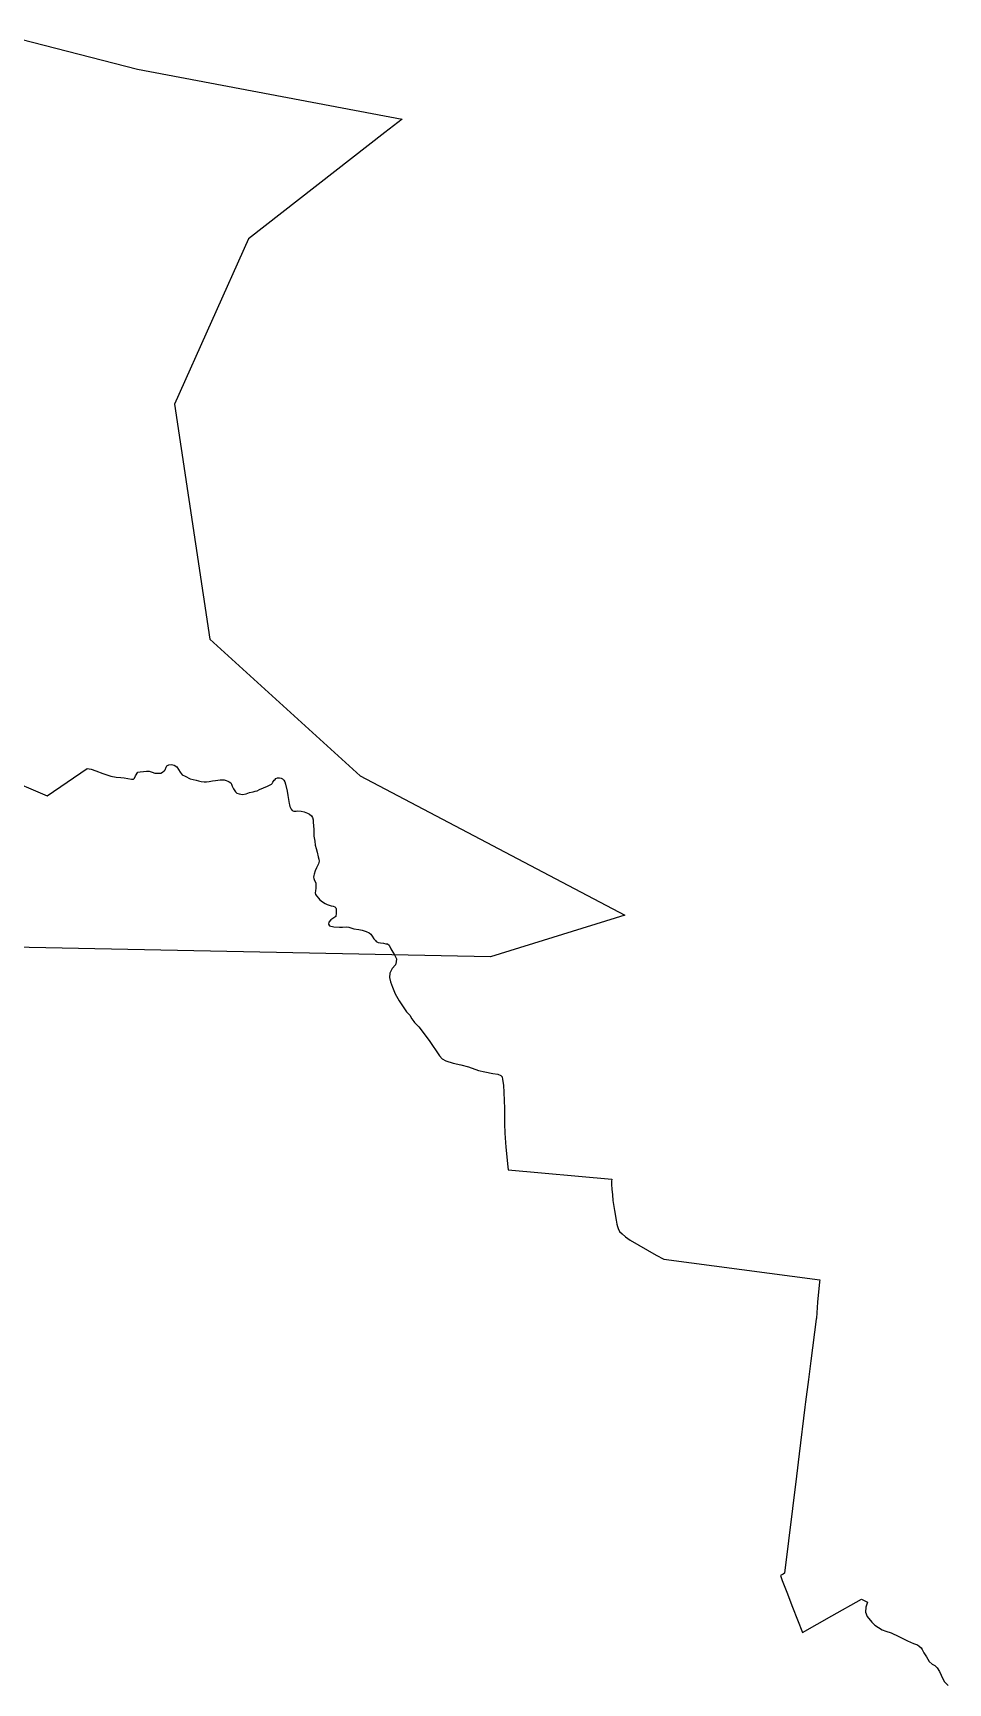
# Model space of a CAD drawing. Header units: metres. Extents: x 245125 to 394351, y 270578 to 4233311.
# Drawn here: x 273271 to 275368, y 4226064 to 4229843 of the extents above; entities that cross this region are included whole.
import ezdxf
from ezdxf.lldxf.tags import DXFTag

# ---------------------------------------------------------------- set-up
doc = ezdxf.new("R2010")
doc.units = ezdxf.units.M
doc.layers.add('ASTOTA', color=7, linetype='Continuous')
tags = doc.linetypes.add('HIDDEN', pattern=[0.375, 0.25, -0.125]).pattern_tags.tags
tags[6:7] = [DXFTag(74, 4), DXFTag(75, 0), DXFTag(340, '0'), DXFTag(46, 1.0), DXFTag(50, 0.0), DXFTag(44, 0.0), DXFTag(45, 0.0)]
tags[4:5] = [DXFTag(74, 4), DXFTag(75, 0), DXFTag(340, '0'), DXFTag(46, 1.0), DXFTag(50, 0.0), DXFTag(44, 0.0), DXFTag(45, 0.0)]

msp = doc.modelspace()

# ---------------------------------------------------------------- linework, layer by layer
at = {"layer": 'ASTOTA', "color": 253, "linetype": 'HIDDEN', "ltscale": 300}
for points in [[(273189, 4229843), (273510.2, 4229760), (274116.6, 4229646), (274077, 4229615), (273764.7, 4229372), (273595.1, 4228993), (273675.7, 4228455), (274020.8, 4228142), (274627.2, 4227823), (274319, 4227727), (273904.8, 4227736), (273488.2, 4227744), (272960.5, 4227755)], [(272994.8, 4228227), (273281.8, 4228105.1), (273303.1, 4228096), (273395.1, 4228158.7), (273399.6, 4228158.2), (273404, 4228156.9), (273414.8, 4228152.9), (273431.1, 4228146.8), (273449.5, 4228141.2), (273461.7, 4228138.7), (273472.1, 4228138.1), (273479.4, 4228137), (273496.5, 4228134.5), (273500.8, 4228134.4), (273503.2, 4228136.5), (273506, 4228142.2), (273511, 4228150.4), (273516.3, 4228151.1), (273523.7, 4228151.5), (273530.9, 4228152.7), (273536.8, 4228152.7), (273543.9, 4228150.6), (273550.4, 4228148.3), (273558.6, 4228147.6), (273563.8, 4228148.3), (273567.7, 4228150.3), (273571.4, 4228153.3), (273573.6, 4228155.7), (273575.8, 4228161.3), (273577.9, 4228164.8), (273582.4, 4228167.4), (273588, 4228168), (273594.4, 4228166.4), (273600.1, 4228162.2), (273604.5, 4228156.2), (273607.7, 4228150), (273612.4, 4228144.3), (273619.3, 4228140.8), (273630.7, 4228135.1), (273644.7, 4228131.6), (273650, 4228130.3), (273656.2, 4228129), (273663.2, 4228127.8), (273668.3, 4228128.1), (273674.9, 4228129.2), (273681.9, 4228130.3), (273689.2, 4228131.3), (273700, 4228132.3), (273703.8, 4228132.3), (273708.6, 4228132.3), (273713.6, 4228131.1), (273717, 4228129.3), (273720.1, 4228127.8), (273723.9, 4228125.7), (273726, 4228122.8), (273727.2, 4228118.2), (273730.3, 4228111.7), (273734.7, 4228104.9), (273738.3, 4228102.2), (273743, 4228100.3), (273751.2, 4228099.4), (273759.4, 4228100.6), (273767.2, 4228103.4), (273775.6, 4228105.1), (273780.2, 4228106.6), (273784.5, 4228107.8), (273790.1, 4228110.4), (273807.9, 4228118.3), (273814, 4228121.2), (273817.4, 4228122.8), (273819.1, 4228124), (273820.7, 4228127.5), (273823.2, 4228131.7), (273825.6, 4228133.8), (273827.5, 4228135.8), (273831.2, 4228137.1), (273835.4, 4228137.3), (273839.4, 4228136.7), (273842.6, 4228134.7), (273845.4, 4228131.8), (273847.6, 4228128.1), (273849.7, 4228123.1), (273853.1, 4228106.9), (273855, 4228097), (273858.2, 4228078.7), (273858.7, 4228075.6), (273859.6, 4228071.4), (273860.9, 4228068.2), (273862.5, 4228065.2), (273864.9, 4228062.7), (273868.5, 4228061), (273870.2, 4228060.6), (273873.9, 4228060.6), (273877.9, 4228061.5), (273885.1, 4228060.9), (273892.2, 4228059.4), (273899.8, 4228056.7), (273904.8, 4228053.9), (273908.7, 4228050.3), (273911, 4228046.7), (273912.6, 4228041.3), (273913.1, 4228036.1), (273913.7, 4228027.5), (273914.3, 4228018.9), (273914.3, 4228011.5), (273914.6, 4228003.8), (273916.7, 4227992.1), (273917.1, 4227983), (273919.4, 4227975.4), (273922.1, 4227966.7), (273924.6, 4227956.6), (273925.9, 4227951), (273926.6, 4227946.1), (273925.1, 4227940.6), (273920.6, 4227931.4), (273917.4, 4227924.3), (273915.4, 4227916.9), (273914.1, 4227913.5), (273913.7, 4227909.6), (273914.3, 4227906.4), (273916.2, 4227902.5), (273918.7, 4227896.5), (273919.3, 4227891.3), (273919.2, 4227884.3), (273918.2, 4227878.3), (273917.5, 4227873.7), (273918.6, 4227870.1), (273921.5, 4227866.2), (273925, 4227861.5), (273928.4, 4227857.5), (273933.9, 4227853.3), (273940.6, 4227849.5), (273944.8, 4227847.5), (273949.7, 4227845.7), (273954, 4227844.4), (273958.7, 4227843), (273962.2, 4227841.5), (273964.6, 4227839.6), (273965.4, 4227837.1), (273965.4, 4227835.2), (273965.3, 4227827.4), (273965.2, 4227819.8), (273960.1, 4227816.3), (273953.5, 4227812.1), (273948.5, 4227807), (273948.3, 4227802.5), (273950.2, 4227798), (273960.6, 4227796.1), (273973.6, 4227795), (273980.4, 4227795.6), (273988.7, 4227796.3), (273994.8, 4227795), (274005.7, 4227791.3), (274017.8, 4227790), (274024.9, 4227788.5), (274034.1, 4227785.7), (274041.2, 4227782.6), (274044.8, 4227779), (274048.2, 4227774.9), (274052.2, 4227768.2), (274055.5, 4227764.4), (274057.6, 4227762.1), (274062, 4227760.1), (274066.9, 4227759.6), (274074, 4227758.7), (274079.1, 4227757.3), (274083.1, 4227756.9), (274087, 4227753.8), (274091.2, 4227745.4), (274095.7, 4227738), (274099, 4227732), (274104, 4227722.6), (274103.3, 4227716.1), (274101.5, 4227709.2), (274093.8, 4227700.3), (274088.8, 4227690.2), (274087.5, 4227680.2), (274089.9, 4227669.7), (274095, 4227657.7), (274101, 4227642.6), (274110.3, 4227626.4), (274126.8, 4227601), (274134.2, 4227593.4), (274139, 4227585.5), (274143.2, 4227578.9), (274145, 4227576.6), (274154.9, 4227567.2), (274178.4, 4227535.6), (274202.5, 4227500.6), (274208.8, 4227493.7), (274216.6, 4227489.1), (274233.4, 4227483.9), (274251.1, 4227479.9), (274268.7, 4227475.4), (274291.8, 4227467.3), (274306.3, 4227464.2), (274324.8, 4227460.3), (274336.1, 4227458.5), (274343.2, 4227455.9), (274345.8, 4227452.5), (274347, 4227446.7), (274349.3, 4227433.8), (274350, 4227416.9), (274351.2, 4227379.8), (274351.6, 4227365.6), (274351, 4227344.8), (274352.3, 4227323.5), (274354.7, 4227291.1), (274359, 4227246.4), (274359.6, 4227239.8), (274597.4, 4227218.3), (274596.5, 4227213.9), (274596.5, 4227206.2), (274597.2, 4227195.2), (274598.6, 4227182.5), (274599.7, 4227169.4), (274603.6, 4227146.5), (274607.1, 4227124.4), (274608.6, 4227115.2), (274610.1, 4227110), (274611.9, 4227105), (274614.7, 4227098.6), (274620.7, 4227092.6), (274628.6, 4227086.1), (274639.3, 4227078.5), (274698.6, 4227044.1), (274716.3, 4227035.2), (275074.2, 4226987.8), (275073.6, 4226983.3), (275068.4, 4226936.8), (275066.1, 4226899.5), (275065.8, 4226897.4), (275053.3, 4226802), (275047.7, 4226759.6), (275040.9, 4226708.2), (275039.5, 4226696.3), (275026.4, 4226589.3), (275020.2, 4226538.2), (274993.1, 4226315.5), (274989.9, 4226313.7), (274984.1, 4226310.4), (274987.8, 4226299.3), (274998.1, 4226272.6), (275011.5, 4226238.2), (275034.1, 4226180.3), (275101.2, 4226218.1), (275169.3, 4226256.2), (275183.1, 4226249.4), (275179.1, 4226237.8), (275178.9, 4226226.7), (275182.2, 4226216.4), (275193.1, 4226203.6), (275200.4, 4226196.5), (275217.2, 4226185.9), (275225, 4226183), (275237.4, 4226179.4), (275242.1, 4226176.6), (275250.5, 4226173.1), (275259.8, 4226168.8), (275274.8, 4226161.1), (275288.8, 4226154.7), (275293, 4226153.2), (275297.7, 4226151.6), (275301.6, 4226148.8), (275305.9, 4226144.8), (275308.4, 4226141.4), (275310.4, 4226137.8), (275312.3, 4226133.7), (275315.6, 4226128.6), (275318.2, 4226124.5), (275324.9, 4226113.8), (275331.1, 4226107.3), (275337.3, 4226104.5), (275343.3, 4226098.7), (275347.9, 4226090.6), (275352.1, 4226082.1), (275355.6, 4226073.9), (275360, 4226067.2), (275367.8, 4226058.6)]]:
    msp.add_lwpolyline(points, dxfattribs=at)

doc.saveas('drawing.dxf')
